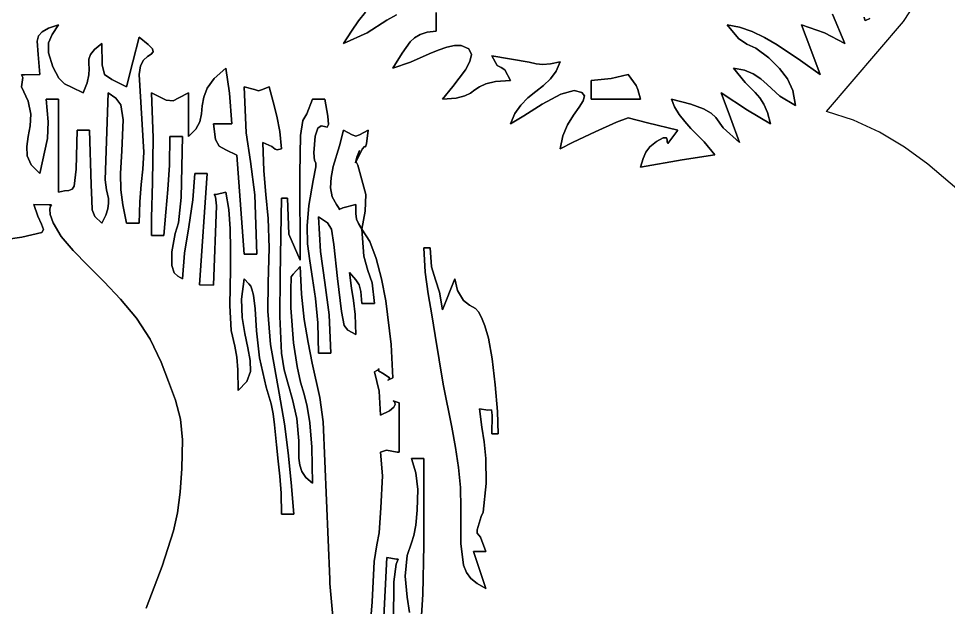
# Model space of a CAD drawing. Extents: x -7.8 to 4, y -2.2 to 5.8.
# Drawn here: x -5.7033 to -5.3434, y 4.341 to 4.5687 of the extents above; entities that cross this region are included whole.
import ezdxf

# ---------------------------------------------------------------- set-up
doc = ezdxf.new("R2010")
doc.units = 0
doc.layers.add('LAYER_1', color=7, linetype='CONTINUOUS')

msp = doc.modelspace()

# ---------------------------------------------------------------- linework, layer by layer
at = {"layer": 'LAYER_1'}
for points in [[(-5.33416, 4.49772), (-5.35133, 4.51236), (-5.36048, 4.51898), (-5.37006, 4.52477), (-5.38011, 4.52945), (-5.39067, 4.53276), (-5.36083, 4.56763), (-5.34956, 4.58487), (-5.3398, 4.60206)], [(-5.55699, 4.57016), (-5.56082, 4.56812), (-5.56832, 4.56321), (-5.57759, 4.55912), (-5.57447, 4.56385), (-5.57173, 4.56785), (-5.56902, 4.57117)], [(-5.38828, 4.57044), (-5.38348, 4.55912), (-5.39137, 4.56323), (-5.40026, 4.56631), (-5.39666, 4.55672), (-5.39307, 4.54714), (-5.40072, 4.55252), (-5.40975, 4.55858), (-5.41456, 4.56137), (-5.41943, 4.56372), (-5.42428, 4.56543), (-5.42901, 4.56631), (-5.42472, 4.56101), (-5.42141, 4.55886), (-5.4179, 4.55725), (-5.41298, 4.55358), (-5.40874, 4.54941), (-5.40566, 4.54543), (-5.40367, 4.54091), (-5.40265, 4.53516), (-5.40869, 4.53872), (-5.41355, 4.54326), (-5.41608, 4.54544), (-5.41895, 4.54734), (-5.42239, 4.54876), (-5.42661, 4.54954), (-5.42208, 4.54397), (-5.41817, 4.54013), (-5.41645, 4.53811), (-5.41489, 4.5356), (-5.41348, 4.53233), (-5.41224, 4.52797), (-5.42124, 4.5333), (-5.43141, 4.53995), (-5.42781, 4.53037), (-5.42422, 4.52078), (-5.43065, 4.52642), (-5.43344, 4.53045), (-5.43524, 4.53217), (-5.43822, 4.53384), (-5.4431, 4.53559), (-5.45058, 4.53755), (-5.44941, 4.53452), (-5.44766, 4.53163), (-5.44549, 4.52886), (-5.44306, 4.52619), (-5.43802, 4.52104), (-5.4338, 4.51598), (-5.44649, 4.51404), (-5.46256, 4.51119), (-5.4616, 4.51455), (-5.46054, 4.51709), (-5.45895, 4.51917), (-5.45643, 4.52115), (-5.45384, 4.52253), (-5.45259, 4.52258), (-5.45224, 4.52184), (-5.45232, 4.52086), (-5.45204, 4.52039), (-5.44818, 4.52557), (-5.4599, 4.52835), (-5.46735, 4.53036), (-5.4719, 4.5287), (-5.4802, 4.52494), (-5.48867, 4.52089), (-5.49371, 4.51838), (-5.49269, 4.52335), (-5.4908, 4.52768), (-5.48854, 4.53138), (-5.48637, 4.53446), (-5.48478, 4.53693), (-5.48425, 4.53882), (-5.48525, 4.54013), (-5.48826, 4.54089), (-5.49346, 4.53945), (-5.5006, 4.53557), (-5.50772, 4.53111), (-5.51288, 4.52797), (-5.51126, 4.53197), (-5.50894, 4.53524), (-5.50617, 4.538), (-5.50316, 4.54047), (-5.50017, 4.54287), (-5.49744, 4.54544), (-5.49521, 4.54838), (-5.49371, 4.55193), (-5.49742, 4.5512), (-5.50037, 4.55098), (-5.50298, 4.55122), (-5.50565, 4.55189), (-5.52007, 4.55433), (-5.51801, 4.55051), (-5.51657, 4.54976), (-5.51508, 4.54889), (-5.51288, 4.54474), (-5.51869, 4.54433), (-5.5225, 4.5435), (-5.52495, 4.54238), (-5.52668, 4.54113), (-5.52833, 4.53988), (-5.53055, 4.53878), (-5.53397, 4.53795), (-5.53924, 4.53755), (-5.53527, 4.54246), (-5.53035, 4.54891), (-5.52865, 4.55207), (-5.52806, 4.55486), (-5.52903, 4.55701), (-5.53199, 4.55826), (-5.53457, 4.55828), (-5.53756, 4.55764), (-5.54086, 4.5565), (-5.54437, 4.55505), (-5.55159, 4.55189), (-5.55841, 4.54954), (-5.55479, 4.55538), (-5.55179, 4.5597), (-5.55005, 4.5613), (-5.5479, 4.56254), (-5.54516, 4.56341), (-5.54164, 4.56391), (-5.54164, 4.5711)], [(-5.37389, 4.5687), (-5.37556, 4.56799), (-5.37578, 4.56808), (-5.37605, 4.56924)], [(-5.58087, 4.32898), (-5.58272, 4.34876), (-5.58284, 4.35024), (-5.58288, 4.35189), (-5.58537, 4.41272), (-5.58676, 4.42213), (-5.58969, 4.43542), (-5.59127, 4.44346), (-5.5927, 4.45239), (-5.59379, 4.46219), (-5.59436, 4.47285), (-5.59705, 4.46987), (-5.59784, 4.46881), (-5.59779, 4.46774), (-5.59794, 4.4647), (-5.59792, 4.45681), (-5.59683, 4.44327), (-5.59553, 4.4342), (-5.59415, 4.42809), (-5.59278, 4.42342), (-5.59154, 4.41869), (-5.59051, 4.41238), (-5.58982, 4.40298), (-5.58957, 4.38898), (-5.59206, 4.39121), (-5.59361, 4.39352), (-5.59444, 4.396), (-5.59479, 4.39873), (-5.59488, 4.40534), (-5.59565, 4.41404), (-5.59727, 4.42139), (-5.599, 4.42726), (-5.60052, 4.43285), (-5.60151, 4.43935), (-5.60212, 4.45348), (-5.60207, 4.46899), (-5.60174, 4.48465), (-5.60155, 4.49921), (-5.59915, 4.49921), (-5.59869, 4.4853), (-5.59436, 4.47525), (-5.5944, 4.50883), (-5.59421, 4.52353), (-5.5933, 4.52924), (-5.59172, 4.53193), (-5.58957, 4.53755), (-5.58478, 4.53755), (-5.58354, 4.53093), (-5.58332, 4.5277), (-5.58388, 4.52676), (-5.58494, 4.52696), (-5.58624, 4.52719), (-5.58752, 4.52631), (-5.58852, 4.5232), (-5.58898, 4.51674), (-5.58872, 4.51377), (-5.58826, 4.51295), (-5.58824, 4.51137), (-5.58928, 4.50612), (-5.59102, 4.49646), (-5.59164, 4.4885), (-5.59141, 4.48159), (-5.59061, 4.47505), (-5.58952, 4.46822), (-5.58839, 4.46043), (-5.58752, 4.45102), (-5.58717, 4.4393), (-5.58238, 4.4393), (-5.58313, 4.45417), (-5.58478, 4.46664), (-5.58642, 4.47861), (-5.58717, 4.49202), (-5.58372, 4.48968), (-5.58219, 4.48731), (-5.58131, 4.48133), (-5.57987, 4.46817), (-5.57835, 4.45537), (-5.57733, 4.44997), (-5.57582, 4.44825), (-5.57279, 4.44649), (-5.57306, 4.45428), (-5.5737, 4.4597), (-5.57448, 4.46451), (-5.57519, 4.47045), (-5.57272, 4.46768), (-5.57144, 4.46575), (-5.57083, 4.46319), (-5.5704, 4.45847), (-5.5656, 4.45847), (-5.56649, 4.46655), (-5.56813, 4.47133), (-5.5697, 4.47688), (-5.5704, 4.48723), (-5.5704, 4.48723), (-5.56741, 4.48244), (-5.5649, 4.47586), (-5.56283, 4.46804), (-5.56118, 4.45953), (-5.55908, 4.44267), (-5.55841, 4.42972), (-5.56036, 4.42887), (-5.56001, 4.42896), (-5.5597, 4.42978), (-5.5618, 4.43113), (-5.56405, 4.43246), (-5.56398, 4.4332), (-5.56376, 4.43315), (-5.5656, 4.43211), (-5.56379, 4.42463), (-5.56321, 4.41534), (-5.5598, 4.41699), (-5.55806, 4.41838), (-5.55752, 4.41948), (-5.55769, 4.42028), (-5.55828, 4.42091), (-5.55602, 4.42013), (-5.55602, 4.40096), (-5.55678, 4.40104), (-5.56089, 4.40178), (-5.56321, 4.40096), (-5.56243, 4.39182), (-5.56313, 4.37943), (-5.56373, 4.36982), (-5.56465, 4.36523), (-5.56563, 4.35867), (-5.56644, 4.34313), (-5.56839, 4.31982)], [(-5.7225, 4.48118), (-5.70199, 4.48419), (-5.69425, 4.48593), (-5.69363, 4.4872), (-5.69437, 4.48921), (-5.69583, 4.4923), (-5.6974, 4.49681), (-5.69147, 4.49669), (-5.69057, 4.49673), (-5.69091, 4.49621), (-5.6912, 4.49502), (-5.69102, 4.49293), (-5.68992, 4.48968), (-5.68678, 4.48445), (-5.68215, 4.47898), (-5.67648, 4.47318), (-5.67021, 4.46694), (-5.6638, 4.46019), (-5.65769, 4.45281), (-5.65233, 4.44472), (-5.64816, 4.43582), (-5.64524, 4.4283), (-5.64258, 4.42114), (-5.64064, 4.41381), (-5.63989, 4.40575), (-5.6401, 4.3947), (-5.64074, 4.38549), (-5.64182, 4.37761), (-5.64333, 4.37056), (-5.64772, 4.35698), (-5.65396, 4.34074)], [(-5.55196, 4.33896), (-5.55289, 4.34499), (-5.55362, 4.35303), (-5.55287, 4.36104), (-5.55122, 4.36597), (-5.55034, 4.36884), (-5.54957, 4.37282), (-5.54903, 4.37853), (-5.54883, 4.38658), (-5.54883, 4.38658), (-5.54956, 4.39298), (-5.55122, 4.39856), (-5.54643, 4.39856), (-5.54641, 4.3847), (-5.54648, 4.36507), (-5.5468, 4.34599), (-5.54756, 4.3338)], [(-5.56209, 4.33477), (-5.56081, 4.36022), (-5.55706, 4.35958), (-5.55632, 4.35963), (-5.55713, 4.35764), (-5.55806, 4.35085), (-5.55841, 4.30511)]]:
    msp.add_lwpolyline(points, dxfattribs=at)
at = {"layer": 'LAYER_1', "color": 7}
for points in [[(-5.56902, 4.57117), (-5.57173, 4.56785), (-5.57447, 4.56385), (-5.57759, 4.55912), (-5.56832, 4.56321), (-5.56082, 4.56812), (-5.55699, 4.57016)], [(-5.54164, 4.5711), (-5.54164, 4.56391), (-5.54516, 4.56341), (-5.5479, 4.56254), (-5.55005, 4.5613), (-5.55179, 4.5597), (-5.55479, 4.55538), (-5.55841, 4.54954), (-5.55159, 4.55189), (-5.54437, 4.55505), (-5.54086, 4.5565), (-5.53756, 4.55764), (-5.53457, 4.55828), (-5.53199, 4.55826), (-5.52903, 4.55701), (-5.52806, 4.55486), (-5.52865, 4.55207), (-5.53035, 4.54891), (-5.53527, 4.54246), (-5.53924, 4.53755), (-5.53397, 4.53795), (-5.53055, 4.53878), (-5.52833, 4.53988), (-5.52668, 4.54113), (-5.52495, 4.54238), (-5.5225, 4.5435), (-5.51869, 4.54433), (-5.51288, 4.54474), (-5.51508, 4.54889), (-5.51657, 4.54976), (-5.51801, 4.55051), (-5.52007, 4.55433), (-5.50565, 4.55189), (-5.50298, 4.55122), (-5.50037, 4.55098), (-5.49742, 4.5512), (-5.49371, 4.55193), (-5.49521, 4.54838), (-5.49744, 4.54544), (-5.50017, 4.54287), (-5.50316, 4.54047), (-5.50617, 4.538), (-5.50894, 4.53524), (-5.51126, 4.53197), (-5.51288, 4.52797), (-5.50772, 4.53111), (-5.5006, 4.53557), (-5.49346, 4.53945), (-5.48826, 4.54089), (-5.48525, 4.54013), (-5.48425, 4.53882), (-5.48478, 4.53693), (-5.48637, 4.53446), (-5.48854, 4.53138), (-5.4908, 4.52768), (-5.49269, 4.52335), (-5.49371, 4.51838), (-5.48867, 4.52089), (-5.4802, 4.52494), (-5.4719, 4.5287), (-5.46735, 4.53036), (-5.4599, 4.52835), (-5.44818, 4.52557), (-5.45204, 4.52039), (-5.45232, 4.52086), (-5.45224, 4.52184), (-5.45259, 4.52258), (-5.45384, 4.52253), (-5.45643, 4.52115), (-5.45895, 4.51917), (-5.46054, 4.51709), (-5.4616, 4.51455), (-5.46256, 4.51119), (-5.44649, 4.51404), (-5.4338, 4.51598), (-5.43802, 4.52104), (-5.44306, 4.52619), (-5.44549, 4.52886), (-5.44766, 4.53163), (-5.44941, 4.53452), (-5.45058, 4.53755), (-5.4431, 4.53559), (-5.43822, 4.53384), (-5.43524, 4.53217), (-5.43344, 4.53045), (-5.43065, 4.52642), (-5.42422, 4.52078), (-5.42781, 4.53037), (-5.43141, 4.53995), (-5.42124, 4.5333), (-5.41224, 4.52797), (-5.41348, 4.53233), (-5.41489, 4.5356), (-5.41645, 4.53811), (-5.41817, 4.54013), (-5.42208, 4.54397), (-5.42661, 4.54954), (-5.42239, 4.54876), (-5.41895, 4.54734), (-5.41608, 4.54544), (-5.41355, 4.54326), (-5.40869, 4.53872), (-5.40265, 4.53516), (-5.40367, 4.54091), (-5.40566, 4.54543), (-5.40874, 4.54941), (-5.41298, 4.55358), (-5.4179, 4.55725), (-5.42141, 4.55886), (-5.42472, 4.56101), (-5.42901, 4.56631), (-5.42428, 4.56543), (-5.41943, 4.56372), (-5.41456, 4.56137), (-5.40975, 4.55858), (-5.40072, 4.55252), (-5.39307, 4.54714), (-5.39666, 4.55672), (-5.40026, 4.56631), (-5.39137, 4.56323), (-5.38348, 4.55912), (-5.38828, 4.57044)], [(-5.37605, 4.56924), (-5.37578, 4.56808), (-5.37556, 4.56799), (-5.37389, 4.5687)], [(-5.56839, 4.31982), (-5.56644, 4.34313), (-5.56563, 4.35867), (-5.56465, 4.36523), (-5.56373, 4.36982), (-5.56313, 4.37943), (-5.56243, 4.39182), (-5.56321, 4.40096), (-5.56089, 4.40178), (-5.55678, 4.40104), (-5.55602, 4.40096), (-5.55602, 4.42013), (-5.55828, 4.42091), (-5.55769, 4.42028), (-5.55752, 4.41948), (-5.55806, 4.41838), (-5.5598, 4.41699), (-5.56321, 4.41534), (-5.56379, 4.42463), (-5.5656, 4.43211), (-5.56376, 4.43315), (-5.56398, 4.4332), (-5.56405, 4.43246), (-5.5618, 4.43113), (-5.5597, 4.42978), (-5.56001, 4.42896), (-5.56036, 4.42887), (-5.55841, 4.42972), (-5.55908, 4.44267), (-5.56118, 4.45953), (-5.56283, 4.46804), (-5.5649, 4.47586), (-5.56741, 4.48244), (-5.5704, 4.48723), (-5.5704, 4.48723), (-5.5697, 4.47688), (-5.56813, 4.47133), (-5.56649, 4.46655), (-5.5656, 4.45847), (-5.5704, 4.45847), (-5.57083, 4.46319), (-5.57144, 4.46575), (-5.57272, 4.46768), (-5.57519, 4.47045), (-5.57448, 4.46451), (-5.5737, 4.4597), (-5.57306, 4.45428), (-5.57279, 4.44649), (-5.57582, 4.44825), (-5.57733, 4.44997), (-5.57835, 4.45537), (-5.57987, 4.46817), (-5.58131, 4.48133), (-5.58219, 4.48731), (-5.58372, 4.48968), (-5.58717, 4.49202), (-5.58642, 4.47861), (-5.58478, 4.46664), (-5.58313, 4.45417), (-5.58238, 4.4393), (-5.58717, 4.4393), (-5.58752, 4.45102), (-5.58839, 4.46043), (-5.58952, 4.46822), (-5.59061, 4.47505), (-5.59141, 4.48159), (-5.59164, 4.4885), (-5.59102, 4.49646), (-5.58928, 4.50612), (-5.58824, 4.51137), (-5.58826, 4.51295), (-5.58872, 4.51377), (-5.58898, 4.51674), (-5.58852, 4.5232), (-5.58752, 4.52631), (-5.58624, 4.52719), (-5.58494, 4.52696), (-5.58388, 4.52676), (-5.58332, 4.5277), (-5.58354, 4.53093), (-5.58478, 4.53755), (-5.58957, 4.53755), (-5.59172, 4.53193), (-5.5933, 4.52924), (-5.59421, 4.52353), (-5.5944, 4.50883), (-5.59436, 4.47525), (-5.59869, 4.4853), (-5.59915, 4.49921), (-5.60155, 4.49921), (-5.60174, 4.48465), (-5.60207, 4.46899), (-5.60212, 4.45348), (-5.60151, 4.43935), (-5.60052, 4.43285), (-5.599, 4.42726), (-5.59727, 4.42139), (-5.59565, 4.41404), (-5.59488, 4.40534), (-5.59479, 4.39873), (-5.59444, 4.396), (-5.59361, 4.39352), (-5.59206, 4.39121), (-5.58957, 4.38898), (-5.58982, 4.40298), (-5.59051, 4.41238), (-5.59154, 4.41869), (-5.59278, 4.42342), (-5.59415, 4.42809), (-5.59553, 4.4342), (-5.59683, 4.44327), (-5.59792, 4.45681), (-5.59794, 4.4647), (-5.59779, 4.46774), (-5.59784, 4.46881), (-5.59705, 4.46987), (-5.59436, 4.47285), (-5.59379, 4.46219), (-5.5927, 4.45239), (-5.59127, 4.44346), (-5.58969, 4.43542), (-5.58676, 4.42213), (-5.58537, 4.41272), (-5.58288, 4.35189), (-5.58284, 4.35024), (-5.58272, 4.34876), (-5.58087, 4.32898)], [(-5.65396, 4.34074), (-5.64772, 4.35698), (-5.64333, 4.37056), (-5.64182, 4.37761), (-5.64074, 4.38549), (-5.6401, 4.3947), (-5.63989, 4.40575), (-5.64064, 4.41381), (-5.64258, 4.42114), (-5.64524, 4.4283), (-5.64816, 4.43582), (-5.65233, 4.44472), (-5.65769, 4.45281), (-5.6638, 4.46019), (-5.67021, 4.46694), (-5.67648, 4.47318), (-5.68215, 4.47898), (-5.68678, 4.48445), (-5.68992, 4.48968), (-5.69102, 4.49293), (-5.6912, 4.49502), (-5.69091, 4.49621), (-5.69057, 4.49673), (-5.69147, 4.49669), (-5.6974, 4.49681), (-5.69583, 4.4923), (-5.69437, 4.48921), (-5.69363, 4.4872), (-5.69425, 4.48593), (-5.70199, 4.48419), (-5.7225, 4.48118)], [(-5.54756, 4.3338), (-5.5468, 4.34599), (-5.54648, 4.36507), (-5.54641, 4.3847), (-5.54643, 4.39856), (-5.55122, 4.39856), (-5.54956, 4.39298), (-5.54883, 4.38658), (-5.54883, 4.38658), (-5.54903, 4.37853), (-5.54957, 4.37282), (-5.55034, 4.36884), (-5.55122, 4.36597), (-5.55287, 4.36104), (-5.55362, 4.35303), (-5.55289, 4.34499), (-5.55196, 4.33896)], [(-5.55841, 4.30511), (-5.55806, 4.35085), (-5.55713, 4.35764), (-5.55632, 4.35963), (-5.55706, 4.35958), (-5.56081, 4.36022), (-5.56209, 4.33477)]]:
    msp.add_lwpolyline(points, dxfattribs=at)
at = {"layer": 'LAYER_1'}
for points in [[(-5.69501, 4.54714), (-5.69572, 4.55478), (-5.69612, 4.56004), (-5.69556, 4.562), (-5.69416, 4.56363), (-5.69167, 4.56504), (-5.68782, 4.56631), (-5.69028, 4.56259), (-5.6917, 4.55931), (-5.69173, 4.55548), (-5.68999, 4.55007), (-5.68776, 4.54573), (-5.68554, 4.5435), (-5.6826, 4.54202), (-5.67823, 4.53995), (-5.6767, 4.54387), (-5.67608, 4.54692), (-5.67602, 4.54933), (-5.67613, 4.5513), (-5.67606, 4.55306), (-5.67544, 4.5548), (-5.67389, 4.55675), (-5.67104, 4.55912), (-5.67096, 4.55085), (-5.67003, 4.54705), (-5.66721, 4.54509), (-5.66146, 4.54235), (-5.65906, 4.55193), (-5.65667, 4.56152), (-5.65311, 4.55873), (-5.65144, 4.55695), (-5.65123, 4.55581), (-5.65202, 4.55494), (-5.6534, 4.554), (-5.65493, 4.55263), (-5.65616, 4.55046), (-5.65667, 4.54714), (-5.65483, 4.51709), (-5.65523, 4.51052), (-5.65585, 4.50448), (-5.65642, 4.49789), (-5.65667, 4.48963), (-5.66146, 4.48963), (-5.66298, 4.49667), (-5.66373, 4.50246), (-5.66382, 4.50883), (-5.66332, 4.51761), (-5.66285, 4.52954), (-5.66365, 4.53541), (-5.66561, 4.53797), (-5.66865, 4.53995), (-5.66978, 4.50634), (-5.66928, 4.50244), (-5.66852, 4.49909), (-5.66843, 4.49728), (-5.66871, 4.49519), (-5.66954, 4.49268), (-5.67104, 4.48963), (-5.67381, 4.49215), (-5.67478, 4.49472), (-5.67493, 4.49844), (-5.67524, 4.50445), (-5.67583, 4.52557), (-5.68063, 4.52557), (-5.68101, 4.51046), (-5.68178, 4.50396), (-5.68257, 4.50275), (-5.68378, 4.50228), (-5.68549, 4.50205), (-5.68782, 4.50161), (-5.68782, 4.53755), (-5.69261, 4.53755), (-5.69187, 4.52874), (-5.69204, 4.52235), (-5.69501, 4.5088), (-5.69847, 4.5122), (-5.69996, 4.51567), (-5.70011, 4.51927), (-5.69952, 4.52309), (-5.69881, 4.52723), (-5.69861, 4.53176), (-5.69954, 4.53677), (-5.7022, 4.54235), (-5.70162, 4.54593), (-5.70221, 4.547), (-5.70099, 4.54694), (-5.69501, 4.54714)], [(-5.61832, 4.42493), (-5.61842, 4.43291), (-5.6188, 4.43781), (-5.61961, 4.44206), (-5.62099, 4.44803), (-5.62159, 4.45769), (-5.62131, 4.47176), (-5.62123, 4.47955), (-5.62141, 4.48736), (-5.62198, 4.49483), (-5.62312, 4.50161), (-5.62681, 4.50072), (-5.62764, 4.50065), (-5.62712, 4.49974), (-5.62675, 4.4963), (-5.62791, 4.46566), (-5.63321, 4.4657), (-5.6303, 4.5088), (-5.6351, 4.5088), (-5.63581, 4.49857), (-5.63739, 4.48819), (-5.63902, 4.47792), (-5.63989, 4.46806), (-5.64159, 4.46907), (-5.64311, 4.47041), (-5.64404, 4.47319), (-5.644, 4.47852), (-5.64275, 4.48558), (-5.64141, 4.48978), (-5.64033, 4.49951), (-5.63989, 4.52317), (-5.64469, 4.52317), (-5.64491, 4.51205), (-5.64548, 4.50263), (-5.64626, 4.49389), (-5.64708, 4.48483), (-5.65187, 4.48483), (-5.65189, 4.49165), (-5.65143, 4.50538), (-5.6512, 4.52261), (-5.65187, 4.53995), (-5.64616, 4.53721), (-5.64341, 4.53686), (-5.6413, 4.53806), (-5.63749, 4.53995), (-5.63749, 4.52317), (-5.63463, 4.52595), (-5.63315, 4.52883), (-5.63251, 4.53183), (-5.63218, 4.53498), (-5.63161, 4.5383), (-5.63027, 4.54182), (-5.62762, 4.54556), (-5.62312, 4.54954), (-5.62163, 4.53983), (-5.62072, 4.52797), (-5.62791, 4.52797), (-5.62711, 4.52198), (-5.62571, 4.51932), (-5.62313, 4.51799), (-5.61882, 4.51594), (-5.61593, 4.47765), (-5.61113, 4.47765), (-5.61188, 4.50054), (-5.61353, 4.5134), (-5.61518, 4.52456), (-5.61593, 4.54235), (-5.61202, 4.54132), (-5.61046, 4.54083), (-5.60923, 4.5411), (-5.60634, 4.54235), (-5.60482, 4.53652), (-5.60331, 4.53093), (-5.60212, 4.52506), (-5.60155, 4.51838), (-5.60315, 4.51793), (-5.60394, 4.51826), (-5.60533, 4.51924), (-5.60874, 4.52078), (-5.60836, 4.50979), (-5.60754, 4.50064), (-5.60672, 4.49137), (-5.60634, 4.48004), (-5.60664, 4.46653), (-5.60681, 4.45551), (-5.60578, 4.44269), (-5.60249, 4.42382), (-5.60038, 4.41203), (-5.5989, 4.40071), (-5.59778, 4.38925), (-5.59676, 4.377), (-5.60155, 4.377), (-5.60172, 4.38517), (-5.60216, 4.39169), (-5.60278, 4.39757), (-5.6035, 4.4038), (-5.60426, 4.41163), (-5.60472, 4.41588), (-5.60558, 4.41967), (-5.60752, 4.42614), (-5.61006, 4.43746), (-5.6112, 4.44794), (-5.6117, 4.45643), (-5.61232, 4.46174), (-5.61296, 4.46412), (-5.61335, 4.46517), (-5.61413, 4.46609), (-5.61593, 4.46806), (-5.61702, 4.46017), (-5.61679, 4.45315), (-5.61578, 4.44692), (-5.61455, 4.44141), (-5.61363, 4.43653), (-5.61359, 4.43221), (-5.61497, 4.42837), (-5.61832, 4.42493)], [(-5.46256, 4.53755), (-5.46357, 4.54124), (-5.46424, 4.54287), (-5.46526, 4.54423), (-5.46735, 4.54714), (-5.47392, 4.54551), (-5.48173, 4.54474), (-5.48173, 4.53755), (-5.46256, 4.53755)], [(-5.5704, 4.48723), (-5.57175, 4.48943), (-5.57246, 4.49115), (-5.57274, 4.49331), (-5.57279, 4.49681), (-5.57777, 4.49549), (-5.57917, 4.49487), (-5.57926, 4.49523), (-5.58026, 4.49685), (-5.58198, 4.49976), (-5.58257, 4.50331), (-5.58232, 4.5073), (-5.58148, 4.51147), (-5.5791, 4.51949), (-5.57759, 4.52557), (-5.57418, 4.5238), (-5.57279, 4.52322), (-5.57141, 4.5238), (-5.568, 4.52557), (-5.56865, 4.52027), (-5.56903, 4.51906), (-5.56946, 4.51927), (-5.57028, 4.51826), (-5.57289, 4.51296), (-5.57232, 4.51516), (-5.57135, 4.51774), (-5.57279, 4.51359), (-5.57194, 4.51204), (-5.56885, 4.50072), (-5.56915, 4.49418), (-5.5704, 4.48723)], [(-5.52247, 4.36262), (-5.52726, 4.36262), (-5.52247, 4.34824), (-5.52576, 4.35017), (-5.52823, 4.35215), (-5.52998, 4.35444), (-5.53113, 4.35729), (-5.53211, 4.36569), (-5.53207, 4.37937), (-5.53227, 4.38736), (-5.533, 4.39514), (-5.53415, 4.40287), (-5.53559, 4.41071), (-5.53891, 4.4273), (-5.54202, 4.44611), (-5.54333, 4.45418), (-5.54478, 4.46221), (-5.54595, 4.47068), (-5.54643, 4.48004), (-5.54404, 4.48004), (-5.54342, 4.47276), (-5.54199, 4.46773), (-5.54039, 4.46285), (-5.53924, 4.45607), (-5.53445, 4.46806), (-5.53346, 4.4636), (-5.53106, 4.45962), (-5.52878, 4.45782), (-5.52648, 4.45652), (-5.5253, 4.45525), (-5.52407, 4.45315), (-5.52281, 4.44989), (-5.52148, 4.44516), (-5.51999, 4.43706), (-5.51878, 4.42702), (-5.51797, 4.4168), (-5.51768, 4.40815), (-5.52007, 4.40815), (-5.51999, 4.41539), (-5.52025, 4.41745), (-5.52162, 4.41726), (-5.52487, 4.41774), (-5.52403, 4.41065), (-5.52314, 4.405), (-5.52246, 4.39851), (-5.52227, 4.3889), (-5.52354, 4.37775), (-5.52422, 4.37607), (-5.52581, 4.37102), (-5.52579, 4.36966), (-5.52454, 4.36815), (-5.52247, 4.36262)]]:
    msp.add_lwpolyline(points, close=True, dxfattribs=at)
at = {"layer": 'LAYER_1', "color": 7}
for points in [[(-5.69501, 4.54714), (-5.70099, 4.54694), (-5.70221, 4.547), (-5.70162, 4.54593), (-5.7022, 4.54235), (-5.69954, 4.53677), (-5.69861, 4.53176), (-5.69881, 4.52723), (-5.69952, 4.52309), (-5.70011, 4.51927), (-5.69996, 4.51567), (-5.69847, 4.5122), (-5.69501, 4.5088), (-5.69204, 4.52235), (-5.69187, 4.52874), (-5.69261, 4.53755), (-5.68782, 4.53755), (-5.68782, 4.50161), (-5.68549, 4.50205), (-5.68378, 4.50228), (-5.68257, 4.50275), (-5.68178, 4.50396), (-5.68101, 4.51046), (-5.68063, 4.52557), (-5.67583, 4.52557), (-5.67524, 4.50445), (-5.67493, 4.49844), (-5.67478, 4.49472), (-5.67381, 4.49215), (-5.67104, 4.48963), (-5.66954, 4.49268), (-5.66871, 4.49519), (-5.66843, 4.49728), (-5.66852, 4.49909), (-5.66928, 4.50244), (-5.66978, 4.50634), (-5.66865, 4.53995), (-5.66561, 4.53797), (-5.66365, 4.53541), (-5.66285, 4.52954), (-5.66332, 4.51761), (-5.66382, 4.50883), (-5.66373, 4.50246), (-5.66298, 4.49667), (-5.66146, 4.48963), (-5.65667, 4.48963), (-5.65642, 4.49789), (-5.65585, 4.50448), (-5.65523, 4.51052), (-5.65483, 4.51709), (-5.65667, 4.54714), (-5.65616, 4.55046), (-5.65493, 4.55263), (-5.6534, 4.554), (-5.65202, 4.55494), (-5.65123, 4.55581), (-5.65144, 4.55695), (-5.65311, 4.55873), (-5.65667, 4.56152), (-5.65906, 4.55193), (-5.66146, 4.54235), (-5.66721, 4.54509), (-5.67003, 4.54705), (-5.67096, 4.55085), (-5.67104, 4.55912), (-5.67389, 4.55675), (-5.67544, 4.5548), (-5.67606, 4.55306), (-5.67613, 4.5513), (-5.67602, 4.54933), (-5.67608, 4.54692), (-5.6767, 4.54387), (-5.67823, 4.53995), (-5.6826, 4.54202), (-5.68554, 4.5435), (-5.68776, 4.54573), (-5.68999, 4.55007), (-5.69173, 4.55548), (-5.6917, 4.55931), (-5.69028, 4.56259), (-5.68782, 4.56631), (-5.69167, 4.56504), (-5.69416, 4.56363), (-5.69556, 4.562), (-5.69612, 4.56004), (-5.69572, 4.55478), (-5.69501, 4.54714)], [(-5.63749, 4.52317), (-5.63749, 4.53995), (-5.6413, 4.53806), (-5.64341, 4.53686), (-5.64616, 4.53721), (-5.65187, 4.53995), (-5.6512, 4.52261), (-5.65143, 4.50538), (-5.65189, 4.49165), (-5.65187, 4.48483), (-5.64708, 4.48483), (-5.64626, 4.49389), (-5.64548, 4.50263), (-5.64491, 4.51205), (-5.64469, 4.52317), (-5.63989, 4.52317), (-5.64033, 4.49951), (-5.64141, 4.48978), (-5.64275, 4.48558), (-5.644, 4.47852), (-5.64404, 4.47319), (-5.64311, 4.47041), (-5.64159, 4.46907), (-5.63989, 4.46806), (-5.63902, 4.47792), (-5.63739, 4.48819), (-5.63581, 4.49857), (-5.6351, 4.5088), (-5.6303, 4.5088), (-5.63321, 4.4657), (-5.62791, 4.46566), (-5.62675, 4.4963), (-5.62712, 4.49974), (-5.62764, 4.50065), (-5.62681, 4.50072), (-5.62312, 4.50161), (-5.62198, 4.49483), (-5.62141, 4.48736), (-5.62123, 4.47955), (-5.62131, 4.47176), (-5.62159, 4.45769), (-5.62099, 4.44803), (-5.61961, 4.44206), (-5.6188, 4.43781), (-5.61842, 4.43291), (-5.61832, 4.42493), (-5.61497, 4.42837), (-5.61359, 4.43221), (-5.61363, 4.43653), (-5.61455, 4.44141), (-5.61578, 4.44692), (-5.61679, 4.45315), (-5.61702, 4.46017), (-5.61593, 4.46806), (-5.61413, 4.46609), (-5.61335, 4.46517), (-5.61296, 4.46412), (-5.61232, 4.46174), (-5.6117, 4.45643), (-5.6112, 4.44794), (-5.61006, 4.43746), (-5.60752, 4.42614), (-5.60558, 4.41967), (-5.60472, 4.41588), (-5.60426, 4.41163), (-5.6035, 4.4038), (-5.60278, 4.39757), (-5.60216, 4.39169), (-5.60172, 4.38517), (-5.60155, 4.377), (-5.59676, 4.377), (-5.59778, 4.38925), (-5.5989, 4.40071), (-5.60038, 4.41203), (-5.60249, 4.42382), (-5.60578, 4.44269), (-5.60681, 4.45551), (-5.60664, 4.46653), (-5.60634, 4.48004), (-5.60672, 4.49137), (-5.60754, 4.50064), (-5.60836, 4.50979), (-5.60874, 4.52078), (-5.60533, 4.51924), (-5.60394, 4.51826), (-5.60315, 4.51793), (-5.60155, 4.51838), (-5.60212, 4.52506), (-5.60331, 4.53093), (-5.60482, 4.53652), (-5.60634, 4.54235), (-5.60923, 4.5411), (-5.61046, 4.54083), (-5.61202, 4.54132), (-5.61593, 4.54235), (-5.61518, 4.52456), (-5.61353, 4.5134), (-5.61188, 4.50054), (-5.61113, 4.47765), (-5.61593, 4.47765), (-5.61882, 4.51594), (-5.62313, 4.51799), (-5.62571, 4.51932), (-5.62711, 4.52198), (-5.62791, 4.52797), (-5.62072, 4.52797), (-5.62163, 4.53983), (-5.62312, 4.54954), (-5.62762, 4.54556), (-5.63027, 4.54182), (-5.63161, 4.5383), (-5.63218, 4.53498), (-5.63251, 4.53183), (-5.63315, 4.52883), (-5.63463, 4.52595), (-5.63749, 4.52317)], [(-5.48173, 4.54474), (-5.47392, 4.54551), (-5.46735, 4.54714), (-5.46526, 4.54423), (-5.46424, 4.54287), (-5.46357, 4.54124), (-5.46256, 4.53755), (-5.48173, 4.53755), (-5.48173, 4.54474)], [(-5.5704, 4.48723), (-5.56915, 4.49418), (-5.56885, 4.50072), (-5.57194, 4.51204), (-5.57279, 4.51359), (-5.57135, 4.51774), (-5.57232, 4.51516), (-5.57289, 4.51296), (-5.57028, 4.51826), (-5.56946, 4.51927), (-5.56903, 4.51906), (-5.56865, 4.52027), (-5.568, 4.52557), (-5.57141, 4.5238), (-5.57279, 4.52322), (-5.57418, 4.5238), (-5.57759, 4.52557), (-5.5791, 4.51949), (-5.58148, 4.51147), (-5.58232, 4.5073), (-5.58257, 4.50331), (-5.58198, 4.49976), (-5.58026, 4.49685), (-5.57926, 4.49523), (-5.57917, 4.49487), (-5.57777, 4.49549), (-5.57279, 4.49681), (-5.57274, 4.49331), (-5.57246, 4.49115), (-5.57175, 4.48943), (-5.5704, 4.48723)], [(-5.52247, 4.34824), (-5.52726, 4.36262), (-5.52247, 4.36262), (-5.52454, 4.36815), (-5.52579, 4.36966), (-5.52581, 4.37102), (-5.52422, 4.37607), (-5.52354, 4.37775), (-5.52227, 4.3889), (-5.52246, 4.39851), (-5.52314, 4.405), (-5.52403, 4.41065), (-5.52487, 4.41774), (-5.52162, 4.41726), (-5.52025, 4.41745), (-5.51999, 4.41539), (-5.52007, 4.40815), (-5.51768, 4.40815), (-5.51797, 4.4168), (-5.51878, 4.42702), (-5.51999, 4.43706), (-5.52148, 4.44516), (-5.52281, 4.44989), (-5.52407, 4.45315), (-5.5253, 4.45525), (-5.52648, 4.45652), (-5.52878, 4.45782), (-5.53106, 4.45962), (-5.53346, 4.4636), (-5.53445, 4.46806), (-5.53924, 4.45607), (-5.54039, 4.46285), (-5.54199, 4.46773), (-5.54342, 4.47276), (-5.54404, 4.48004), (-5.54643, 4.48004), (-5.54595, 4.47068), (-5.54478, 4.46221), (-5.54333, 4.45418), (-5.54202, 4.44611), (-5.53891, 4.4273), (-5.53559, 4.41071), (-5.53415, 4.40287), (-5.533, 4.39514), (-5.53227, 4.38736), (-5.53207, 4.37937), (-5.53211, 4.36569), (-5.53113, 4.35729), (-5.52998, 4.35444), (-5.52823, 4.35215), (-5.52576, 4.35017), (-5.52247, 4.34824)]]:
    msp.add_lwpolyline(points, close=True, dxfattribs=at)

doc.saveas('drawing.dxf')
